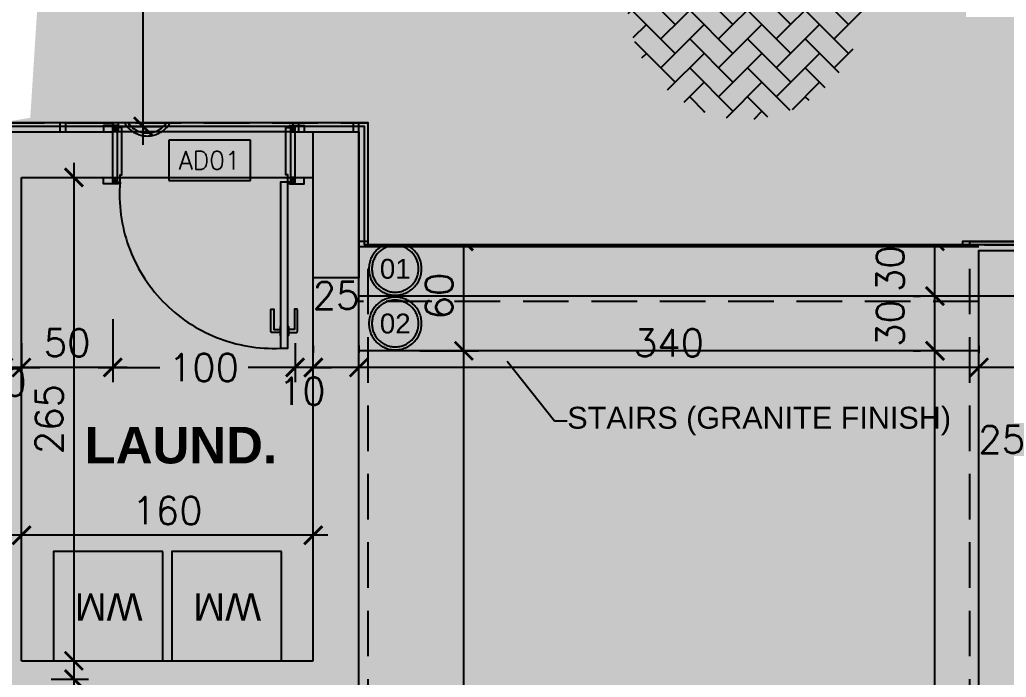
# Model space of a CAD drawing. Header units: centimetres. Extents: x -10658 to 14823, y -5448 to 3597.
# Drawn here: x -1409 to -868, y 2446 to 2807 of the extents above; entities that cross this region are included whole.
import ezdxf
from ezdxf import colors
from ezdxf.entities.mleader import LeaderData, LeaderLine
from ezdxf.enums import TextEntityAlignment as Align
from ezdxf.math import Vec2, Vec3
from ezdxf.xclip import XClip

# ---------------------------------------------------------------- set-up
doc = ezdxf.new("R2010")
doc.units = ezdxf.units.CM
doc.header["$LTSCALE"] = 100
doc.header["$MEASUREMENT"] = 0
doc.header["$XCLIPFRAME"] = 0
doc.header["$PDMODE"] = 35
doc.linetypes.add('A0-01 FLOOR PLANS$0$HIDDEN', pattern=[0.375, 0.25, -0.125])
for name, color, linetype in [('A0-01 FLOOR PLANS$0$ARROW INDICATOR', 4, 'Continuous'), ('A0-01 FLOOR PLANS$0$DIM IN', 1, 'Continuous'), ('A0-01 FLOOR PLANS$0$HATCH', 8, 'Continuous'), ('A0-01 FLOOR PLANS$0$HIDDEN -03', 8, 'A0-01 FLOOR PLANS$0$HIDDEN'), ('A0-01 FLOOR PLANS$0$KITCHEN', 11, 'Continuous'), ('A0-01 FLOOR PLANS$0$NUMBERS', 1, 'Continuous'), ('A0-01 FLOOR PLANS$0$STAIRS', 4, 'Continuous'), ('A0-01 FLOOR PLANS$0$TEXT', 3, 'Continuous'), ('A0-01 FLOOR PLANS$0$TEXT-SCHED', 3, 'Continuous'), ('A0-01 FLOOR PLANS$0$WALL-01', 7, 'Continuous'), ('A0-01 FLOOR PLANS$0$WALL-04', 1, 'Continuous'), ('A0-01 FLOOR PLANS$0$WINDOW', 1, 'Continuous'), ('A0-01 FLOOR PLANS$0$WOODEN DOOR', 1, 'Continuous'), ('DIM IN', 1, 'Continuous'), ('SOURROUNDING$0$DIM', 11, 'Continuous'), ('SOURROUNDING$0$KERBSTONE', 11, 'Continuous'), ('XREF GF COL$0$COLUMN', 6, 'Continuous'), ('XREF GF COL$0$COLUMN HATCH', 201, 'Continuous')]:
    doc.layers.add(name, color=color, linetype=linetype)
doc.styles.add('A0-01 FLOOR PLANS$0$22', font='romans.shx')
doc.styles.add('A0-01 FLOOR PLANS$0$A0-01 GROUND FLOOR PLAN - For Entry modification$0$ROMANS', font='romans')
doc.styles.add('A0-01 FLOOR PLANS$0$Arial-Bold', font='arialbd.ttf')
doc.styles.add('A0-01 FLOOR PLANS$0$ART', font='arial.ttf')
doc.styles.add('A0-01 FLOOR PLANS$0$ART-PS-1', font='arial.ttf', dxfattribs={"height": 20})
doc.styles.add('ROMANS', font='romans')
doc.dimstyles.new('A0-01 FLOOR PLANS$0$100', dxfattribs={"dimtxt": 15, "dimasz": 10, "dimexe": 8, "dimexo": 12, "dimgap": 6, "dimtad": 1, "dimdec": 0, "dimzin": 0, "dimdsep": 46, "dimtxsty": 'A0-01 FLOOR PLANS$0$22', "dimblk": 'A0-01 FLOOR PLANS$0$_ARCHTICK', "dimcen": 30, "dimdle": 8, "dimclrd": 1, "dimclre": 1, "dimclrt": 2, "dimadec": 0, "dimazin": 0, "dimtfac": 1, "dimtdec": 0, "dimtmove": 2, "dimatfit": 3, "dimldrblk": 'A0-01 FLOOR PLANS$0$_OBLIQUE', "dimfxl": 100, "dimtolj": 1, "dimtzin": 0, "dimarcsym": 0})
doc.dimstyles.new('A0-01 FLOOR PLANS$0$A0-01 GROUND FLOOR PLAN - For Entry modification$0$text', dxfattribs={"dimtxt": 18, "dimasz": 10, "dimexe": 10, "dimexo": 10, "dimgap": -6, "dimtad": 1, "dimtih": 1, "dimtoh": 1, "dimdec": 0, "dimdsep": 46, "dimtxsty": 'A0-01 FLOOR PLANS$0$A0-01 GROUND FLOOR PLAN - For Entry modification$0$ROMANS', "dimblk1": 'A0-01 FLOOR PLANS$0$A0-01 GROUND FLOOR PLAN - For Entry modification$0$_ARCHTICK', "dimblk2": 'A0-01 FLOOR PLANS$0$A0-01 GROUND FLOOR PLAN - For Entry modification$0$_ARCHTICK', "dimsah": 1, "dimcen": 25, "dimdle": 10, "dimse1": 1, "dimse2": 1, "dimsd1": 1, "dimsd2": 1, "dimclrd": 1, "dimclre": 1, "dimclrt": 2, "dimadec": 0, "dimazin": 0, "dimtfac": 1, "dimtdec": 0, "dimtmove": 2, "dimatfit": 3, "dimldrblk": 'A0-01 FLOOR PLANS$0$A0-01 GROUND FLOOR PLAN - For Entry modification$0$_ARCHTICK', "dimfxl": 1, "dimtolj": 1, "dimtzin": 0, "dimarcsym": 0})
doc.dimstyles.new('AS-17-100', dxfattribs={"dimtxt": 17, "dimasz": 10, "dimexe": 10, "dimexo": 10, "dimgap": 6, "dimtad": 1, "dimtoh": 1, "dimdec": 0, "dimdsep": 46, "dimtxsty": 'ROMANS', "dimblk1": 'ARCHTICK', "dimblk2": 'ARCHTICK', "dimsah": 1, "dimcen": 25, "dimdle": 10, "dimclrd": 1, "dimclre": 1, "dimclrt": 2, "dimadec": 0, "dimazin": 0, "dimtfac": 1, "dimtdec": 0, "dimtofl": 0, "dimtmove": 2, "dimatfit": 3, "dimldrblk": 'ARCHTICK', "dimfxl": 1, "dimtolj": 1, "dimtzin": 0, "dimarcsym": 0})

# ---------------------------------------------------------------- blocks, each defined once
blk = doc.blocks.new('_ARCHTICK')
at = {"color": 0, "linetype": 'ByBlock', "const_width": 0.15}
blk.add_lwpolyline([(-0.5, -0.5), (0.5, 0.5)], dxfattribs=at)
blk = doc.blocks.new('*D33')
at = {"layer": 'Defpoints', "color": 0, "transparency": 16777216}
for p in [(-809.78, 3048), (-799.78, 3048), (-890, 2683)]:
    blk.add_point(p, dxfattribs=at)
at = {"layer": 'DIM IN', "color": 1, "lineweight": -2, "transparency": 16777216}
for p, q in [((-809.78, 2673), (-809.78, 3058)), ((-809.78, 3048), (-819.78, 3048)), ((-880, 2683), (-799.78, 2683))]:
    blk.add_line(p, q, dxfattribs=at)
at = {"layer": 'DIM IN', "color": 1, "lineweight": -2, "transparency": 16777216, "xscale": 10, "yscale": 10, "zscale": 10}
for p, rotation in [((-809.78, 3048), 90), ((-809.78, 2683), 270)]:
    blk.add_blockref('_ARCHTICK', p, dxfattribs=dict(at, rotation=rotation))
at = {"layer": 'DIM IN', "color": 2, "transparency": 16777216, "insert": (-819.78, 2865.5), "char_height": 16, "attachment_point": 5, "rotation": 90, "style": 'ROMANS'}
blk.add_mtext('\\A1;365', dxfattribs=at)
blk = doc.blocks.new('*D45')
at = {"layer": 'Defpoints', "color": 0, "transparency": 16777216}
for p in [(-1370.12, 3028), (-1341.37, 3028), (-1368.57, 2748)]:
    blk.add_point(p, dxfattribs=at)
at = {"layer": 'DIM IN', "color": 1, "lineweight": -2, "transparency": 16777216}
for p, q in [((-1341.37, 2738), (-1341.37, 3038)), ((-1360.12, 3028), (-1331.37, 3028)), ((-1358.57, 2748), (-1331.37, 2748))]:
    blk.add_line(p, q, dxfattribs=at)
at = {"layer": 'DIM IN', "color": 1, "lineweight": -2, "transparency": 16777216, "xscale": 10, "yscale": 10, "zscale": 10}
for p, rotation in [((-1341.37, 3028), 90), ((-1341.37, 2748), 270)]:
    blk.add_blockref('_ARCHTICK', p, dxfattribs=dict(at, rotation=rotation))
at = {"layer": 'DIM IN', "color": 2, "transparency": 16777216, "insert": (-1351.37, 2888), "char_height": 16, "attachment_point": 5, "rotation": 90, "style": 'ROMANS'}
blk.add_mtext('\\A1;280', dxfattribs=at)
blk = doc.blocks.new('SOURROUNDING')
at = {"layer": 'SOURROUNDING$0$DIM'}
h = blk.add_hatch(dxfattribs=at)
h.set_pattern_fill('AR-HBONE', color=8, scale=2.8)
h.set_pattern_definition([(45, (-2546.349, 3049.382), (1e-15, 15.83919), [33.6, -11.2]), (135, (-2538.429, 3057.302), (1e-15, 15.83919), [33.6, -11.2])])
edge = h.paths.add_edge_path()
edge.add_arc((-1011.09, 2816.39), 64.5, 0, 360)
at = {"layer": 'SOURROUNDING$0$KERBSTONE', "lineweight": 13}
h = blk.add_hatch(dxfattribs=at)
h.set_pattern_fill('AR-HBONE', color=252, scale=5, angle=90)
h.paths.add_polyline_path([(-175, 1001.39), (-180.24, 999.4), (-175, 1003.26), (-175, 1910.07), (-189.19, 1904.68), (-175, 1915.15), (-175, 1965.25), (-177.79, 1965.57), (-175, 1966.16), (-175, 2515.31), (-190.95, 2509.26), (-175, 2521.02), (-175, 2569.63), (-179.55, 2570.15), (-175, 2571.11), (-175, 2808), (-890, 2808), (-890, 3028), (-1810, 3028), (-1810, 2511.19), (-1925, 2511.19), (-1925, 1979.72), (-1810, 1979.72), (-1810, 775), (-3028, 775), (-3028, 650), (-2728, 650), (-2448, 650), (-2428, 650), (-1382.07, 650), (-1382.07, 25), (-1257.59, 25), (-1257.07, 25), (-857.07, 25), (-732.07, 25), (-732.07, 668), (-175, 668)])
h.paths.add_polyline_path([(-1685, 828), (-1685, 2129.72), (-1770, 2129.72), (-1770, 2361.19), (-1685, 2361.19), (-1685, 2748), (-1220, 2748), (-1220, 2683), (-890, 2683), (-300, 2683), (-300, 788), (-590, 788), (-590, 793), (-817, 793), (-817, 713), (-1286.12, 713), (-1287.5, 828)], flags=16)
h.paths.add_polyline_path([(-1798.23, 1621.66), (-1726.11, 1621.66), (-1726.11, 1641.16), (-1798.23, 1641.16)], flags=16)
h.paths.add_polyline_path([(-1563.97, 2964.65), (-999.2, 2964.65), (-999.2, 3018.34), (-1563.97, 3018.34)], flags=16)
at = {"color": 6}
blk.add_lwpolyline([(-300, 2683), (-890, 2683), (-890, 2683), (-1220, 2683), (-1220, 2748), (-1685, 2748), (-1685, 828), (-890, 828), (-890, 793), (-590, 793), (-590, 788), (-300, 788)], close=True, dxfattribs=at)
blk = doc.blocks.new('XREF GF COL')
at = {"layer": 'XREF GF COL$0$COLUMN HATCH'}
for points in [[(-11634.7, 2708), (-11659.7, 2708), (-11659.7, 2628), (-11634.7, 2628)], [(-11294.7, 2643), (-11294.7, 2618), (-11214.7, 2618), (-11214.7, 2643)]]:
    blk.add_hatch(color=256, dxfattribs=at).paths.add_polyline_path(points)
at = {"layer": 'XREF GF COL$0$COLUMN'}
for points in [[(-11659.7, 2708), (-11634.7, 2708), (-11634.7, 2628), (-11659.7, 2628)], [(-11294.7, 2618), (-11294.7, 2643), (-11214.7, 2643), (-11214.7, 2618)]]:
    blk.add_lwpolyline(points, close=True, dxfattribs=at)
blk = doc.blocks.new('A0-01 FLOOR PLANS$0$WASHING MACHINE')
at = {"layer": 'A0-01 FLOOR PLANS$0$KITCHEN'}
blk.add_lwpolyline([(0, 0), (60, 0), (60, 60), (0, 60)], close=True, dxfattribs=at)
at = {"layer": 'A0-01 FLOOR PLANS$0$KITCHEN', "style": 'A0-01 FLOOR PLANS$0$ART-PS-1'}
blk.add_text('WM', height=15, dxfattribs=at).set_placement((29.7, 30.51), align=Align.MIDDLE_CENTER)
blk = doc.blocks.new('*D328')
at = {"layer": 'A0-01 FLOOR PLANS$0$TEXT-SCHED', "color": 1, "lineweight": -2, "transparency": 16777216}
for p, q in [((-1384.41, 2703.4), (-1429.27, 2703.4)), ((-1429.27, 2703.4), (-1429.27, 2681.4)), ((-1384.41, 2681.4), (-1384.41, 2703.4)), ((-1429.27, 2681.4), (-1384.41, 2681.4))]:
    blk.add_line(p, q, dxfattribs=at)
at = {"layer": 'Defpoints', "color": 0, "transparency": 16777216}
blk.add_point((-1406.84, 2692.4), dxfattribs=at)
blk.add_point((-1406.84, 2692.4), dxfattribs=at)
blk.add_point((-1406.84, 2692.4), dxfattribs=at)
at = {"layer": 'A0-01 FLOOR PLANS$0$TEXT-SCHED', "color": 2, "transparency": 16777216, "insert": (-1406.84, 2692.4), "char_height": 8, "width": 47.1429, "attachment_point": 5, "style": 'A0-01 FLOOR PLANS$0$A0-01 GROUND FLOOR PLAN - For Entry modification$0$ROMANS'}
blk.add_mtext('\\A1;{\\H1.25x;AD01}', dxfattribs=at)
blk = doc.blocks.new('A0-01 FLOOR PLANS$0$A0-01 GROUND FLOOR PLAN - For Entry modification$0$_ARCHTICK')
at = {"color": 0, "linetype": 'ByBlock', "const_width": 0.15}
blk.add_lwpolyline([(-0.5, -0.5), (0.5, 0.5)], dxfattribs=at)
blk = doc.blocks.new('A0-01 FLOOR PLANS$0$_ARCHTICK')
at = {"color": 0, "linetype": 'ByBlock', "const_width": 0.15}
blk.add_lwpolyline([(-0.5, -0.5), (0.5, 0.5)], dxfattribs=at)
blk = doc.blocks.new('*D344')
at = {"layer": 'A0-01 FLOOR PLANS$0$DIM IN', "color": 1, "lineweight": -2, "transparency": 16777216}
for p, q in [((-1481.29, 2691), (-1481.29, 2410)), ((-1493.84, 2683), (-1473.29, 2683)), ((-1493.84, 2418), (-1473.29, 2418))]:
    blk.add_line(p, q, dxfattribs=at)
at = {"layer": 'Defpoints', "color": 0, "transparency": 16777216}
for p in [(-1505.84, 2683), (-1505.84, 2418), (-1481.29, 2418)]:
    blk.add_point(p, dxfattribs=at)
at = {"layer": 'A0-01 FLOOR PLANS$0$DIM IN', "color": 1, "lineweight": -2, "transparency": 16777216, "xscale": 10, "yscale": 10, "zscale": 10}
for p, rotation in [((-1481.29, 2683), 90), ((-1481.29, 2418), 270)]:
    blk.add_blockref('A0-01 FLOOR PLANS$0$_ARCHTICK', p, dxfattribs=dict(at, rotation=rotation))
at = {"layer": 'A0-01 FLOOR PLANS$0$DIM IN', "color": 2, "transparency": 16777216, "insert": (-1494.79, 2550.5), "char_height": 15, "attachment_point": 5, "rotation": 90, "style": 'A0-01 FLOOR PLANS$0$22'}
blk.add_mtext('\\A1;265', dxfattribs=at)
blk = doc.blocks.new('A0-01 FLOOR PLANS$0$_OBLIQUE')
at = {"color": 0, "linetype": 'ByBlock'}
blk.add_line((-0.5, -0.5), (0.5, 0.5), dxfattribs=at)
blk = doc.blocks.new('*D345')
at = {"layer": 'A0-01 FLOOR PLANS$0$DIM IN', "color": 1, "lineweight": -2, "transparency": 16777216}
for p, q in [((-1481.29, 2416), (-1481.29, 2140)), ((-1493.84, 2408), (-1473.29, 2408)), ((-1493.84, 2148), (-1473.29, 2148))]:
    blk.add_line(p, q, dxfattribs=at)
at = {"layer": 'Defpoints', "color": 0, "transparency": 16777216}
for p in [(-1505.84, 2408), (-1505.84, 2148), (-1481.29, 2148)]:
    blk.add_point(p, dxfattribs=at)
at = {"layer": 'A0-01 FLOOR PLANS$0$DIM IN', "color": 1, "lineweight": -2, "transparency": 16777216, "xscale": 10, "yscale": 10, "zscale": 10}
for p, rotation in [((-1481.29, 2408), 90), ((-1481.29, 2148), 270)]:
    blk.add_blockref('A0-01 FLOOR PLANS$0$_ARCHTICK', p, dxfattribs=dict(at, rotation=rotation))
at = {"layer": 'A0-01 FLOOR PLANS$0$DIM IN', "color": 2, "transparency": 16777216, "insert": (-1494.79, 2278), "char_height": 15, "attachment_point": 5, "rotation": 90, "style": 'A0-01 FLOOR PLANS$0$22'}
blk.add_mtext('\\A1;260', dxfattribs=at)
blk = doc.blocks.new('A0-01 FLOOR PLANS$0$OUT DOOR')
at = {"layer": 'A0-01 FLOOR PLANS$0$WOODEN DOOR'}
for p, q in [((-1782.5, 2265.5), (-1780, 2268)), ((-1780, 2265.5), (-1782.5, 2268)), ((-1752.5, 2265.5), (-1755, 2268)), ((-1755, 2265.5), (-1752.5, 2268)), ((-1782.5, 2170.5), (-1780, 2168)), ((-1780, 2170.5), (-1782.5, 2168)), ((-1752.5, 2170.5), (-1755, 2168)), ((-1755, 2170.5), (-1752.5, 2168))]:
    blk.add_line(p, q, dxfattribs=at)
for points in [[(-1782.5, 2265), (-1783.5, 2265), (-1783.5, 2273), (-1780, 2273)], [(-1752.5, 2265), (-1751.5, 2265), (-1751.5, 2273), (-1755, 2273)], [(-1780, 2265.5), (-1780, 2268), (-1782.5, 2268), (-1782.5, 2265.5)], [(-1752.5, 2265.5), (-1752.5, 2268), (-1755, 2268), (-1755, 2265.5)], [(-1752.5, 2265.5), (-1752.5, 2264), (-1756.5, 2264), (-1756.5, 2263), (-1782.5, 2263), (-1782.5, 2265.5), (-1752.5, 2265.5)], [(-1673.27, 2264), (-1673.27, 2264.3), (-1668.31, 2264.3), (-1668.31, 2264)], [(-1673.27, 2260.04), (-1673.27, 2259.74), (-1668.31, 2259.74), (-1668.31, 2260.04)], [(-1782.5, 2171), (-1783.5, 2171), (-1783.5, 2163), (-1780, 2163)], [(-1752.5, 2170.5), (-1752.5, 2172), (-1756.5, 2172), (-1756.5, 2173), (-1782.5, 2173), (-1782.5, 2170.5), (-1752.5, 2170.5)], [(-1780, 2170.5), (-1780, 2168), (-1782.5, 2168), (-1782.5, 2170.5)], [(-1752.5, 2171), (-1751.5, 2171), (-1751.5, 2163), (-1755, 2163)], [(-1752.5, 2170.5), (-1752.5, 2168), (-1755, 2168), (-1755, 2170.5)]]:
    blk.add_lwpolyline(points, dxfattribs=at)
for points in [[(-1670, 2264.3), (-1670, 2268.75, 0.414214), (-1670.49, 2269.24), (-1682.67, 2269.24, 0.414214), (-1682.87, 2269.05), (-1682.87, 2267.86, 0.414214), (-1682.67, 2267.66), (-1671.78, 2267.66, -0.414214), (-1671.58, 2267.46), (-1671.58, 2264.3)], [(-1670, 2259.74), (-1670, 2255.29, -0.414214), (-1670.49, 2254.79), (-1682.67, 2254.79, -0.414214), (-1682.87, 2254.99), (-1682.87, 2256.18, -0.414214), (-1682.67, 2256.38), (-1671.78, 2256.38, 0.414214), (-1671.58, 2256.58), (-1671.58, 2259.74)]]:
    blk.add_lwpolyline(points, format="xyb", dxfattribs=at)
blk.add_lwpolyline([(-1661.38, 2260.04), (-1661.38, 2264), (-1752.5, 2264), (-1752.5, 2260.04)], close=True, dxfattribs=at)
blk.add_arc((-1745.83, 2256.27), 84.53, 265.4726, 2.5311, dxfattribs=at)
blk = doc.blocks.new('A0-01 FLOOR PLANS$0$NUMBER')
at = {"layer": 'A0-01 FLOOR PLANS$0$NUMBERS'}
blk.add_circle((0, 0), 65, dxfattribs=at)
at = {"layer": 'A0-01 FLOOR PLANS$0$NUMBERS', "color": 8}
blk.add_circle((0, 0), 57.5, dxfattribs=at)
blk = doc.blocks.new('A0-01 FLOOR PLANS$0$OUTDOOR')
at = {"layer": 'A0-01 FLOOR PLANS$0$STAIRS'}
for p, q in [((-985, 2648), (-1325, 2648)), ((-985, 2618), (-1325, 2618))]:
    blk.add_line(p, q, dxfattribs=at)
at = {"layer": 'A0-01 FLOOR PLANS$0$STAIRS', "color": 8, "linetype": 'A0-01 FLOOR PLANS$0$HIDDEN'}
for p, q in [((-985, 2645), (-1325, 2645)), ((-985, 2615), (-1325, 2615))]:
    blk.add_line(p, q, dxfattribs=at)
at = {"layer": 'A0-01 FLOOR PLANS$0$STAIRS', "color": 8}
blk.add_line((-985, 2588), (-1325, 2588), dxfattribs=at)
at = {"layer": 'A0-01 FLOOR PLANS$0$STAIRS'}
for points in [[(-1325, 2708), (-1325, 2768), (-1488.93, 2768), (-1488.93, 2708)], [(-1358, 2708), (-1358, 2735), (-1460, 2735), (-1460, 2708)]]:
    blk.add_lwpolyline(points, dxfattribs=at)
at = {"layer": 'A0-01 FLOOR PLANS$0$STAIRS', "color": 8, "linetype": 'A0-01 FLOOR PLANS$0$HIDDEN'}
for points in [[(-1328, 2708), (-1328, 2765), (-1485.93, 2765), (-1485.93, 2708)], [(-1361, 2708), (-1361, 2732), (-1457, 2732), (-1457, 2708)]]:
    blk.add_lwpolyline(points, dxfattribs=at)
blk = doc.blocks.new('*D465')
at = {"layer": 'A0-01 FLOOR PLANS$0$DIM IN', "color": 1, "lineweight": -2, "transparency": 16777216}
for p, q in [((-1520, 2590.85), (-1520, 2586.85)), ((-1510, 2590.85), (-1510, 2586.85)), ((-1520, 2578.85), (-1530, 2578.85)), ((-1510, 2578.85), (-1520, 2578.85)), ((-1510, 2578.85), (-1500, 2578.85))]:
    blk.add_line(p, q, dxfattribs=at)
at = {"layer": 'Defpoints', "color": 0, "transparency": 16777216}
for p in [(-1520, 2578.85), (-1520, 2578.85), (-1510, 2578.85)]:
    blk.add_point(p, dxfattribs=at)
at = {"layer": 'A0-01 FLOOR PLANS$0$DIM IN', "color": 1, "lineweight": -2, "transparency": 16777216, "xscale": 10, "yscale": 10, "zscale": 10}
blk.add_blockref('A0-01 FLOOR PLANS$0$_ARCHTICK', (-1520, 2578.85), dxfattribs=at)
at = {"layer": 'A0-01 FLOOR PLANS$0$DIM IN', "color": 1, "lineweight": -2, "transparency": 16777216, "xscale": 10, "yscale": 10, "zscale": 10, "rotation": 180}
blk.add_blockref('A0-01 FLOOR PLANS$0$_ARCHTICK', (-1510, 2578.85), dxfattribs=at)
at = {"layer": 'A0-01 FLOOR PLANS$0$DIM IN', "color": 2, "transparency": 16777216, "insert": (-1520, 2570.85), "char_height": 15, "attachment_point": 5, "style": 'A0-01 FLOOR PLANS$0$22'}
blk.add_mtext('\\A1;10', dxfattribs=at)
blk = doc.blocks.new('*D455')
at = {"layer": 'A0-01 FLOOR PLANS$0$DIM IN', "color": 1, "lineweight": -2, "transparency": 16777216}
for p, q in [((-1009.09, 2145), (-1009.09, 2596)), ((-1021.09, 2588), (-1017.09, 2588)), ((-1002, 2153), (-1017.09, 2153))]:
    blk.add_line(p, q, dxfattribs=at)
at = {"layer": 'Defpoints', "color": 0, "transparency": 16777216}
for p in [(-1009.09, 2588), (-1009.09, 2588), (-990, 2153)]:
    blk.add_point(p, dxfattribs=at)
at = {"layer": 'A0-01 FLOOR PLANS$0$DIM IN', "color": 1, "lineweight": -2, "transparency": 16777216, "xscale": 10, "yscale": 10, "zscale": 10}
for p, rotation in [((-1009.09, 2588), 90), ((-1009.09, 2153), 270)]:
    blk.add_blockref('A0-01 FLOOR PLANS$0$_ARCHTICK', p, dxfattribs=dict(at, rotation=rotation))
at = {"layer": 'A0-01 FLOOR PLANS$0$DIM IN', "color": 2, "transparency": 16777216, "insert": (-1022.59, 2370.5), "char_height": 15, "attachment_point": 5, "rotation": 90, "style": 'A0-01 FLOOR PLANS$0$22'}
blk.add_mtext('\\A1;435', dxfattribs=at)
blk = doc.blocks.new('*D456')
at = {"layer": 'A0-01 FLOOR PLANS$0$DIM IN', "color": 1, "lineweight": -2, "transparency": 16777216}
for p, q in [((-1009.09, 2580), (-1009.09, 2626)), ((-1021.09, 2618), (-1017.09, 2618)), ((-1021.09, 2588), (-1017.09, 2588))]:
    blk.add_line(p, q, dxfattribs=at)
at = {"layer": 'Defpoints', "color": 0, "transparency": 16777216}
for p in [(-1009.09, 2618), (-1009.09, 2618), (-1009.09, 2588)]:
    blk.add_point(p, dxfattribs=at)
at = {"layer": 'A0-01 FLOOR PLANS$0$DIM IN', "color": 1, "lineweight": -2, "transparency": 16777216, "xscale": 10, "yscale": 10, "zscale": 10}
for p, rotation in [((-1009.09, 2618), 90), ((-1009.09, 2588), 270)]:
    blk.add_blockref('A0-01 FLOOR PLANS$0$_ARCHTICK', p, dxfattribs=dict(at, rotation=rotation))
at = {"layer": 'A0-01 FLOOR PLANS$0$DIM IN', "color": 2, "transparency": 16777216, "insert": (-1033.59, 2603), "char_height": 15, "attachment_point": 5, "rotation": 90, "style": 'A0-01 FLOOR PLANS$0$22'}
blk.add_mtext('\\A1;30', dxfattribs=at)
blk = doc.blocks.new('*D457')
at = {"layer": 'A0-01 FLOOR PLANS$0$DIM IN', "color": 1, "lineweight": -2, "transparency": 16777216}
for p, q in [((-1009.09, 2610), (-1009.09, 2656)), ((-1021.09, 2648), (-1017.09, 2648)), ((-1021.09, 2618), (-1017.09, 2618))]:
    blk.add_line(p, q, dxfattribs=at)
at = {"layer": 'Defpoints', "color": 0, "transparency": 16777216}
for p in [(-1009.09, 2648), (-1009.09, 2648), (-1009.09, 2618)]:
    blk.add_point(p, dxfattribs=at)
at = {"layer": 'A0-01 FLOOR PLANS$0$DIM IN', "color": 1, "lineweight": -2, "transparency": 16777216, "xscale": 10, "yscale": 10, "zscale": 10}
for p, rotation in [((-1009.09, 2648), 90), ((-1009.09, 2618), 270)]:
    blk.add_blockref('A0-01 FLOOR PLANS$0$_ARCHTICK', p, dxfattribs=dict(at, rotation=rotation))
at = {"layer": 'A0-01 FLOOR PLANS$0$DIM IN', "color": 2, "transparency": 16777216, "insert": (-1033.59, 2633), "char_height": 15, "attachment_point": 5, "rotation": 90, "style": 'A0-01 FLOOR PLANS$0$22'}
blk.add_mtext('\\A1;30', dxfattribs=at)
blk = doc.blocks.new('*D458')
at = {"layer": 'A0-01 FLOOR PLANS$0$DIM IN', "color": 1, "lineweight": -2, "transparency": 16777216}
for p, q in [((-952, 2578.85), (-993, 2578.85)), ((-985, 2566.85), (-985, 2570.85)), ((-960, 2566.85), (-960, 2570.85))]:
    blk.add_line(p, q, dxfattribs=at)
at = {"layer": 'Defpoints', "color": 0, "transparency": 16777216}
for p in [(-985, 2578.85), (-985, 2578.85), (-960, 2578.85)]:
    blk.add_point(p, dxfattribs=at)
at = {"layer": 'A0-01 FLOOR PLANS$0$DIM IN', "color": 1, "lineweight": -2, "transparency": 16777216, "xscale": 10, "yscale": 10, "zscale": 10, "rotation": 180}
blk.add_blockref('A0-01 FLOOR PLANS$0$_ARCHTICK', (-985, 2578.85), dxfattribs=at)
at = {"layer": 'A0-01 FLOOR PLANS$0$DIM IN', "color": 1, "lineweight": -2, "transparency": 16777216, "xscale": 10, "yscale": 10, "zscale": 10}
blk.add_blockref('A0-01 FLOOR PLANS$0$_ARCHTICK', (-960, 2578.85), dxfattribs=at)
at = {"layer": 'A0-01 FLOOR PLANS$0$DIM IN', "color": 2, "transparency": 16777216, "insert": (-972.5, 2539.35), "char_height": 15, "attachment_point": 5, "style": 'A0-01 FLOOR PLANS$0$22'}
blk.add_mtext('\\A1;25', dxfattribs=at)
blk = doc.blocks.new('*D459')
at = {"layer": 'A0-01 FLOOR PLANS$0$DIM IN', "color": 1, "lineweight": -2, "transparency": 16777216}
for p, q in [((-1325, 2590.85), (-1325, 2586.85)), ((-985, 2590.85), (-985, 2586.85)), ((-977, 2578.85), (-1333, 2578.85))]:
    blk.add_line(p, q, dxfattribs=at)
at = {"layer": 'Defpoints', "color": 0, "transparency": 16777216}
for p in [(-1325, 2578.85), (-1325, 2578.85), (-985, 2578.85)]:
    blk.add_point(p, dxfattribs=at)
at = {"layer": 'A0-01 FLOOR PLANS$0$DIM IN', "color": 1, "lineweight": -2, "transparency": 16777216, "xscale": 10, "yscale": 10, "zscale": 10, "rotation": 180}
blk.add_blockref('A0-01 FLOOR PLANS$0$_ARCHTICK', (-1325, 2578.85), dxfattribs=at)
at = {"layer": 'A0-01 FLOOR PLANS$0$DIM IN', "color": 1, "lineweight": -2, "transparency": 16777216, "xscale": 10, "yscale": 10, "zscale": 10}
blk.add_blockref('A0-01 FLOOR PLANS$0$_ARCHTICK', (-985, 2578.85), dxfattribs=at)
at = {"layer": 'A0-01 FLOOR PLANS$0$DIM IN', "color": 2, "transparency": 16777216, "insert": (-1155, 2592.35), "char_height": 15, "attachment_point": 5, "style": 'A0-01 FLOOR PLANS$0$22'}
blk.add_mtext('\\A1;340', dxfattribs=at)
blk = doc.blocks.new('*D460')
at = {"layer": 'A0-01 FLOOR PLANS$0$DIM IN', "color": 1, "lineweight": -2, "transparency": 16777216}
for p, q in [((-1350, 2590.85), (-1350, 2586.85)), ((-1325, 2590.85), (-1325, 2586.85)), ((-1317, 2578.85), (-1358, 2578.85))]:
    blk.add_line(p, q, dxfattribs=at)
at = {"layer": 'Defpoints', "color": 0, "transparency": 16777216}
for p in [(-1350, 2578.85), (-1350, 2578.85), (-1325, 2578.85)]:
    blk.add_point(p, dxfattribs=at)
at = {"layer": 'A0-01 FLOOR PLANS$0$DIM IN', "color": 1, "lineweight": -2, "transparency": 16777216, "xscale": 10, "yscale": 10, "zscale": 10, "rotation": 180}
blk.add_blockref('A0-01 FLOOR PLANS$0$_ARCHTICK', (-1350, 2578.85), dxfattribs=at)
at = {"layer": 'A0-01 FLOOR PLANS$0$DIM IN', "color": 1, "lineweight": -2, "transparency": 16777216, "xscale": 10, "yscale": 10, "zscale": 10}
blk.add_blockref('A0-01 FLOOR PLANS$0$_ARCHTICK', (-1325, 2578.85), dxfattribs=at)
at = {"layer": 'A0-01 FLOOR PLANS$0$DIM IN', "color": 2, "transparency": 16777216, "insert": (-1337.5, 2618.35), "char_height": 15, "attachment_point": 5, "style": 'A0-01 FLOOR PLANS$0$22'}
blk.add_mtext('\\A1;25', dxfattribs=at)
blk = doc.blocks.new('*D449')
at = {"layer": 'A0-01 FLOOR PLANS$0$DIM IN', "color": 1, "lineweight": -2, "transparency": 16777216}
for p, q in [((-1267.46, 2145), (-1267.46, 2596)), ((-1291.54, 2588), (-1259.46, 2588)), ((-1291.54, 2153), (-1259.46, 2153))]:
    blk.add_line(p, q, dxfattribs=at)
at = {"layer": 'Defpoints', "color": 0, "transparency": 16777216}
for p in [(-1303.54, 2588), (-1267.46, 2588), (-1303.54, 2153)]:
    blk.add_point(p, dxfattribs=at)
at = {"layer": 'A0-01 FLOOR PLANS$0$DIM IN', "color": 1, "lineweight": -2, "transparency": 16777216, "xscale": 10, "yscale": 10, "zscale": 10}
for p, rotation in [((-1267.46, 2588), 90), ((-1267.46, 2153), 270)]:
    blk.add_blockref('A0-01 FLOOR PLANS$0$_ARCHTICK', p, dxfattribs=dict(at, rotation=rotation))
at = {"layer": 'A0-01 FLOOR PLANS$0$DIM IN', "color": 2, "transparency": 16777216, "insert": (-1280.96, 2370.5), "char_height": 15, "attachment_point": 5, "rotation": 90, "style": 'A0-01 FLOOR PLANS$0$22'}
blk.add_mtext('\\A1;435', dxfattribs=at)
blk = doc.blocks.new('*D450')
at = {"layer": 'A0-01 FLOOR PLANS$0$DIM IN', "color": 1, "lineweight": -2, "transparency": 16777216}
for p, q in [((-1267.46, 2580), (-1267.46, 2656)), ((-1279.46, 2648), (-1275.46, 2648)), ((-1291.54, 2588), (-1259.46, 2588))]:
    blk.add_line(p, q, dxfattribs=at)
at = {"layer": 'Defpoints', "color": 0, "transparency": 16777216}
for p in [(-1267.46, 2648), (-1267.46, 2648), (-1303.54, 2588)]:
    blk.add_point(p, dxfattribs=at)
at = {"layer": 'A0-01 FLOOR PLANS$0$DIM IN', "color": 1, "lineweight": -2, "transparency": 16777216, "xscale": 10, "yscale": 10, "zscale": 10}
for p, rotation in [((-1267.46, 2648), 90), ((-1267.46, 2588), 270)]:
    blk.add_blockref('A0-01 FLOOR PLANS$0$_ARCHTICK', p, dxfattribs=dict(at, rotation=rotation))
at = {"layer": 'A0-01 FLOOR PLANS$0$DIM IN', "color": 2, "transparency": 16777216, "insert": (-1280.96, 2618), "char_height": 15, "attachment_point": 5, "rotation": 90, "style": 'A0-01 FLOOR PLANS$0$22'}
blk.add_mtext('\\A1;60', dxfattribs=at)
blk = doc.blocks.new('*D451')
at = {"layer": 'A0-01 FLOOR PLANS$0$DIM IN', "color": 1, "lineweight": -2, "transparency": 16777216}
for p, q in [((-1267.46, 2640), (-1267.46, 2716)), ((-1291.54, 2708), (-1259.46, 2708)), ((-1279.46, 2648), (-1275.46, 2648))]:
    blk.add_line(p, q, dxfattribs=at)
at = {"layer": 'Defpoints', "color": 0, "transparency": 16777216}
for p in [(-1303.54, 2708), (-1267.46, 2708), (-1267.46, 2648)]:
    blk.add_point(p, dxfattribs=at)
at = {"layer": 'A0-01 FLOOR PLANS$0$DIM IN', "color": 1, "lineweight": -2, "transparency": 16777216, "xscale": 10, "yscale": 10, "zscale": 10}
for p, rotation in [((-1267.46, 2708), 90), ((-1267.46, 2648), 270)]:
    blk.add_blockref('A0-01 FLOOR PLANS$0$_ARCHTICK', p, dxfattribs=dict(at, rotation=rotation))
at = {"layer": 'A0-01 FLOOR PLANS$0$DIM IN', "color": 2, "transparency": 16777216, "insert": (-1280.96, 2678), "char_height": 15, "attachment_point": 5, "rotation": 90, "style": 'A0-01 FLOOR PLANS$0$22'}
blk.add_mtext('\\A1;60', dxfattribs=at)
blk = doc.blocks.new('*D479')
at = {"layer": 'A0-01 FLOOR PLANS$0$DIM IN', "color": 1, "lineweight": -2, "transparency": 16777216}
for p, q in [((-1460, 2605.38), (-1460, 2570.85)), ((-1360, 2592.22), (-1360, 2570.85)), ((-1468, 2578.85), (-1434.21, 2578.85)), ((-1352, 2578.85), (-1385.79, 2578.85))]:
    blk.add_line(p, q, dxfattribs=at)
at = {"layer": 'Defpoints', "color": 0, "transparency": 16777216}
for p in [(-1460, 2617.38), (-1360, 2604.22), (-1460, 2578.85)]:
    blk.add_point(p, dxfattribs=at)
at = {"layer": 'A0-01 FLOOR PLANS$0$DIM IN', "color": 1, "lineweight": -2, "transparency": 16777216, "xscale": 10, "yscale": 10, "zscale": 10, "rotation": 180}
blk.add_blockref('A0-01 FLOOR PLANS$0$_ARCHTICK', (-1460, 2578.85), dxfattribs=at)
at = {"layer": 'A0-01 FLOOR PLANS$0$DIM IN', "color": 1, "lineweight": -2, "transparency": 16777216, "xscale": 10, "yscale": 10, "zscale": 10}
blk.add_blockref('A0-01 FLOOR PLANS$0$_ARCHTICK', (-1360, 2578.85), dxfattribs=at)
at = {"layer": 'A0-01 FLOOR PLANS$0$DIM IN', "color": 2, "transparency": 16777216, "insert": (-1410, 2578.85), "char_height": 15, "attachment_point": 5, "style": 'A0-01 FLOOR PLANS$0$22'}
blk.add_mtext('\\A1;100', dxfattribs=at)
blk = doc.blocks.new('*D480')
at = {"layer": 'A0-01 FLOOR PLANS$0$DIM IN', "color": 1, "lineweight": -2, "transparency": 16777216}
for p, q in [((-1460, 2605.38), (-1460, 2570.85)), ((-1510, 2592.22), (-1510, 2570.85)), ((-1452, 2578.85), (-1518, 2578.85))]:
    blk.add_line(p, q, dxfattribs=at)
at = {"layer": 'Defpoints', "color": 0, "transparency": 16777216}
for p in [(-1460, 2617.38), (-1510, 2604.22), (-1510, 2578.85)]:
    blk.add_point(p, dxfattribs=at)
at = {"layer": 'A0-01 FLOOR PLANS$0$DIM IN', "color": 1, "lineweight": -2, "transparency": 16777216, "xscale": 10, "yscale": 10, "zscale": 10, "rotation": 180}
blk.add_blockref('A0-01 FLOOR PLANS$0$_ARCHTICK', (-1510, 2578.85), dxfattribs=at)
at = {"layer": 'A0-01 FLOOR PLANS$0$DIM IN', "color": 1, "lineweight": -2, "transparency": 16777216, "xscale": 10, "yscale": 10, "zscale": 10}
blk.add_blockref('A0-01 FLOOR PLANS$0$_ARCHTICK', (-1460, 2578.85), dxfattribs=at)
at = {"layer": 'A0-01 FLOOR PLANS$0$DIM IN', "color": 2, "transparency": 16777216, "insert": (-1485, 2592.35), "char_height": 15, "attachment_point": 5, "style": 'A0-01 FLOOR PLANS$0$22'}
blk.add_mtext('\\A1;50', dxfattribs=at)
blk = doc.blocks.new('*D481')
at = {"layer": 'A0-01 FLOOR PLANS$0$DIM IN', "color": 1, "lineweight": -2, "transparency": 16777216}
for p, q in [((-1510, 2472.38), (-1510, 2494.85)), ((-1350, 2472.38), (-1350, 2494.85)), ((-1342, 2486.85), (-1518, 2486.85))]:
    blk.add_line(p, q, dxfattribs=at)
at = {"layer": 'Defpoints', "color": 0, "transparency": 16777216}
for p in [(-1510, 2486.85), (-1510, 2460.38), (-1350, 2460.38)]:
    blk.add_point(p, dxfattribs=at)
at = {"layer": 'A0-01 FLOOR PLANS$0$DIM IN', "color": 1, "lineweight": -2, "transparency": 16777216, "xscale": 10, "yscale": 10, "zscale": 10, "rotation": 180}
blk.add_blockref('A0-01 FLOOR PLANS$0$_ARCHTICK', (-1510, 2486.85), dxfattribs=at)
at = {"layer": 'A0-01 FLOOR PLANS$0$DIM IN', "color": 1, "lineweight": -2, "transparency": 16777216, "xscale": 10, "yscale": 10, "zscale": 10}
blk.add_blockref('A0-01 FLOOR PLANS$0$_ARCHTICK', (-1350, 2486.85), dxfattribs=at)
at = {"layer": 'A0-01 FLOOR PLANS$0$DIM IN', "color": 2, "transparency": 16777216, "insert": (-1430, 2500.35), "char_height": 15, "attachment_point": 5, "style": 'A0-01 FLOOR PLANS$0$22'}
blk.add_mtext('\\A1;160', dxfattribs=at)
blk = doc.blocks.new('*D483')
at = {"layer": 'A0-01 FLOOR PLANS$0$DIM IN', "color": 1, "lineweight": -2, "transparency": 16777216}
for p, q in [((-1360, 2590.85), (-1360, 2586.85)), ((-1350, 2590.85), (-1350, 2586.85)), ((-1360, 2578.85), (-1370, 2578.85)), ((-1350, 2578.85), (-1360, 2578.85)), ((-1350, 2578.85), (-1340, 2578.85))]:
    blk.add_line(p, q, dxfattribs=at)
at = {"layer": 'Defpoints', "color": 0, "transparency": 16777216}
for p in [(-1360, 2578.85), (-1360, 2578.85), (-1350, 2578.85)]:
    blk.add_point(p, dxfattribs=at)
at = {"layer": 'A0-01 FLOOR PLANS$0$DIM IN', "color": 1, "lineweight": -2, "transparency": 16777216, "xscale": 10, "yscale": 10, "zscale": 10}
blk.add_blockref('A0-01 FLOOR PLANS$0$_ARCHTICK', (-1360, 2578.85), dxfattribs=at)
at = {"layer": 'A0-01 FLOOR PLANS$0$DIM IN', "color": 1, "lineweight": -2, "transparency": 16777216, "xscale": 10, "yscale": 10, "zscale": 10, "rotation": 180}
blk.add_blockref('A0-01 FLOOR PLANS$0$_ARCHTICK', (-1350, 2578.85), dxfattribs=at)
at = {"layer": 'A0-01 FLOOR PLANS$0$DIM IN', "color": 2, "transparency": 16777216, "insert": (-1356.12, 2565.87), "char_height": 15, "attachment_point": 5, "style": 'A0-01 FLOOR PLANS$0$22'}
blk.add_mtext('\\A1;10', dxfattribs=at)
blk = doc.blocks.new('A0-01 FLOOR PLANS')
at = {"layer": 'A0-01 FLOOR PLANS$0$HATCH'}
h = blk.add_hatch(dxfattribs=at)
h.set_pattern_fill('DOTS', color=256, scale=50)
h.paths.add_polyline_path([(-1325, 2648), (-985, 2648), (-985, 2588), (-1325, 2588)])
at = {"layer": 'A0-01 FLOOR PLANS$0$HIDDEN -03'}
for p, q in [((-1785, 2713), (-1320, 2713)), ((-1320, 2158), (-1320, 2713)), ((-990, 2648), (-400, 2648)), ((-990, 2158), (-990, 2648))]:
    blk.add_line(p, q, dxfattribs=at)
at = {"layer": 'A0-01 FLOOR PLANS$0$WALL-01'}
for p, q in [((-1780, 2708), (-1460, 2708)), ((-1460, 2683), (-1460, 2708)), ((-1360, 2683), (-1360, 2708)), ((-1360, 2708), (-1325, 2708)), ((-1325, 2128), (-1325, 2708)), ((-1510, 2683), (-1460, 2683)), ((-1510, 2418), (-1510, 2683)), ((-1360, 2683), (-1350, 2683)), ((-1350, 2418), (-1350, 2683)), ((-985, 2643), (-785, 2643)), ((-985, 2128), (-985, 2643)), ((-1510, 2418), (-1350, 2418))]:
    blk.add_line(p, q, dxfattribs=at)
at = {"layer": 'A0-01 FLOOR PLANS$0$WALL-04'}
for p, q in [((-1360, 2708), (-1460, 2708)), ((-1460, 2683), (-1360, 2683)), ((-985, 2588), (-1325, 2588))]:
    blk.add_line(p, q, dxfattribs=at)
at = {"layer": 'A0-01 FLOOR PLANS$0$KITCHEN', "rotation": 180}
for p in [(-1432.5, 2478), (-1367.5, 2478)]:
    blk.add_blockref('A0-01 FLOOR PLANS$0$WASHING MACHINE', p, dxfattribs=at)
at = {"layer": 'A0-01 FLOOR PLANS$0$NUMBERS', "xscale": -0.2224697851507073, "yscale": 0.2224697851507073, "zscale": 0.2780872314370521, "rotation": 90}
for p in [(-1441.06, 2720.21), (-1305.08, 2632.94), (-1305.08, 2602.94)]:
    blk.add_blockref('A0-01 FLOOR PLANS$0$NUMBER', p, dxfattribs=at)
at = {"layer": 'A0-01 FLOOR PLANS$0$STAIRS'}
blk.add_blockref('A0-01 FLOOR PLANS$0$OUTDOOR', (0, 0), dxfattribs=at)
at = {"layer": 'A0-01 FLOOR PLANS$0$WINDOW'}
blk.add_blockref('XREF GF COL', (10309.7, 0), dxfattribs=at)
at = {"layer": 'A0-01 FLOOR PLANS$0$WOODEN DOOR', "rotation": 270}
blk.add_blockref('A0-01 FLOOR PLANS$0$OUT DOOR', (-3628, 928), dxfattribs=at)
at = {"layer": 'A0-01 FLOOR PLANS$0$TEXT', "style": 'A0-01 FLOOR PLANS$0$ART'}
for s, p in [('01', (-1305.08, 2632.94)), ('02', (-1305.08, 2602.94))]:
    blk.add_text(s, height=10.863, dxfattribs=at).set_placement(p, align=Align.MIDDLE_CENTER)
at = {"layer": 'A0-01 FLOOR PLANS$0$TEXT', "style": 'A0-01 FLOOR PLANS$0$Arial-Bold'}
blk.add_text('LAUND.', height=20, dxfattribs=at).set_placement((-1475.42, 2526.27))
at = {"layer": 'A0-01 FLOOR PLANS$0$DIM IN'}
for base, p1, p2, picture, middle in [((-1267.46, 2708), (-1267.46, 2648), (-1303.54, 2708), '*D451', (-1280.96, 2678)), ((-1481.29, 2418), (-1505.84, 2683), (-1505.84, 2418), '*D344', (-1494.79, 2550.5)), ((-1267.46, 2648), (-1303.54, 2588), (-1267.46, 2648), '*D450', (-1280.96, 2618)), ((-1009.09, 2648), (-1009.09, 2618), (-1009.09, 2648), '*D457', (-1033.59, 2633)), ((-1009.09, 2618), (-1009.09, 2588), (-1009.09, 2618), '*D456', (-1033.59, 2603)), ((-1267.46, 2588), (-1303.54, 2153), (-1303.54, 2588), '*D449', (-1280.96, 2370.5)), ((-1009.09, 2588), (-990, 2153), (-1009.09, 2588), '*D455', (-1022.59, 2370.5)), ((-1481.29, 2148), (-1505.84, 2408), (-1505.84, 2148), '*D345', (-1494.79, 2278))]:
    dim = blk.add_linear_dim(base=base, p1=p1, p2=p2, angle=90, dimstyle='A0-01 FLOOR PLANS$0$100', override={"dimfxl": 0.075}, dxfattribs=at)
    dim.commit()
    dim.dimension.update_dxf_attribs({"geometry": picture, "text_midpoint": middle})
for base, p1, p2, picture, middle in [((-1350, 2578.85), (-1325, 2578.85), (-1350, 2578.85), '*D460', (-1337.5, 2618.35)), ((-1510, 2578.85), (-1460, 2617.38), (-1510, 2604.22), '*D480', (-1485, 2592.35)), ((-1325, 2578.85), (-985, 2578.85), (-1325, 2578.85), '*D459', (-1155, 2592.35)), ((-985, 2578.85), (-960, 2578.85), (-985, 2578.85), '*D458', (-972.5, 2539.35)), ((-1510, 2486.85), (-1350, 2460.38), (-1510, 2460.38), '*D481', (-1430, 2500.35))]:
    dim = blk.add_linear_dim(base=base, p1=p1, p2=p2, dimstyle='A0-01 FLOOR PLANS$0$100', override={"dimfxl": 0.075}, dxfattribs=at)
    dim.commit()
    dim.dimension.update_dxf_attribs({"geometry": picture, "text_midpoint": middle})
for base, p1, p2, picture, middle in [((-1460, 2578.85), (-1360, 2604.22), (-1460, 2617.38), '*D479', (-1410, 2578.85)), ((-1520, 2578.85), (-1510, 2578.85), (-1520, 2578.85), '*D465', (-1520, 2570.85)), ((-1360, 2578.85), (-1350, 2578.85), (-1360, 2578.85), '*D483', (-1356.12, 2565.87))]:
    dim = blk.add_linear_dim(base=base, p1=p1, p2=p2, dimstyle='A0-01 FLOOR PLANS$0$100', override={"dimfxl": 0.075}, dxfattribs=at)
    dim.commit()
    dim.dimension.update_dxf_attribs({"geometry": picture, "text_midpoint": middle, "dimtype": 128})
at = {"layer": 'A0-01 FLOOR PLANS$0$TEXT-SCHED'}
dim = blk.add_linear_dim(base=(-1406.84, 2692.4), p1=(-1406.84, 2692.4), p2=(-1406.84, 2692.4), text='{\\H1.25x;AD01}', dimstyle='A0-01 FLOOR PLANS$0$A0-01 GROUND FLOOR PLAN - For Entry modification$0$text', override={"dimtxt": 8, "dimgap": -6, "dimclrt": 2}, dxfattribs=at)
dim.commit()
dim.dimension.update_dxf_attribs({"geometry": '*D328', "text_midpoint": (-1406.84, 2692.4), "dimtype": 128})
at = {"layer": 'A0-01 FLOOR PLANS$0$ARROW INDICATOR'}
ml = blk.add_multileader_mtext('Standard', dxfattribs=at)
ml.set_content('STAIRS (GRANITE FINISH)', color=256, style='A0-01 FLOOR PLANS$0$ART')
ml.set_leader_properties()
ml.build(insert=Vec2(0, 0))
ml.multileader.update_dxf_attribs({"text_right_attachment_type": 6, "dogleg_length": 0.36, "arrow_head_size": 18})
ctx = ml.context
ctx.base_point, ctx.char_height, ctx.arrow_head_size, ctx.landing_gap_size, ctx.plane_origin = Vec3(-1210.83, 2549.53), 12, 18, 0.09, Vec3(-1254.82, 2596.51)
ctx.right_attachment = 6
notes = []
notes.append((ctx, [(0, (1, 1, 0), (-1217.79, 2549.53), (1, 0), 6.96, [(0, [(-1254.82, 2596.51)], 0, [])])]))
ctx.mtext.insert, ctx.mtext.flow_direction = Vec3(-1210.74, 2557.29), 5
for ctx, leaders in notes:
    for number, flags, end, landing, length, lines in leaders:
        leader = LeaderData()
        leader.index, (leader.has_last_leader_line, leader.has_dogleg_vector, leader.attachment_direction) = number, flags
        leader.last_leader_point, leader.dogleg_vector, leader.dogleg_length = Vec3(end), Vec3(landing), length
        for number, points, colour, breaks in lines:
            line = LeaderLine()
            line.index, line.vertices, line.color, line.breaks = number, Vec3.list(points), colors.encode_raw_color(colour), breaks
            leader.lines.append(line)
        ctx.leaders.append(leader)

msp = doc.modelspace()

# ---------------------------------------------------------------- block references
msp.add_blockref('SOURROUNDING', (0, 0))

# ---------------------------------------------------------------- dimensions: what is measured, and where the dimension line sits
at = {"layer": 'DIM IN'}
for base, p1, p2, picture, middle in [((-809.78, 3048), (-890, 2683), (-799.78, 3048), '*D33', (-819.78, 2865.5)), ((-1341.37, 3028), (-1368.57, 2748), (-1370.12, 3028), '*D45', (-1351.37, 2888))]:
    dim = msp.add_linear_dim(base=base, p1=p1, p2=p2, angle=90, dimstyle='AS-17-100', override={"dimtxt": 16, "dimgap": 2}, dxfattribs=at)
    dim.commit()
    dim.dimension.update_dxf_attribs({"geometry": picture, "text_midpoint": middle})

# ---------------------------------------------------------------- next in the draw order: wipeouts: each hides what was drawn before it
msp.add_wipeout([(-1392.08, 2927.37), (-1650.07, 2928.32), (-1650.07, 2748), (-1431.94, 2748), (-1403.22, 2752.74)])

# ---------------------------------------------------------------- next in the draw order: linework, layer by layer
at = {"color": 6}
msp.add_lwpolyline([(-298, 2685), (-892, 2685), (-892, 2682), (-1218, 2682), (-1218, 2750), (-1687, 2750), (-1687, 826), (-892, 826), (-892, 791), (-592, 791), (-592, 786), (-298, 786)], close=True, dxfattribs=at)

# ---------------------------------------------------------------- next in the draw order: block references
ref = msp.add_blockref('A0-01 FLOOR PLANS', (102, 37))
XClip(ref).set_block_clipping_path([(-400, 2648), (-994, 2648), (-994, 2645), (-1320, 2645), (-1320, 2713), (-1789, 2713), (-1789, 789), (-994, 789), (-994, 754), (-694, 754), (-694, 749), (-400, 749)])

doc.saveas('drawing.dxf')
